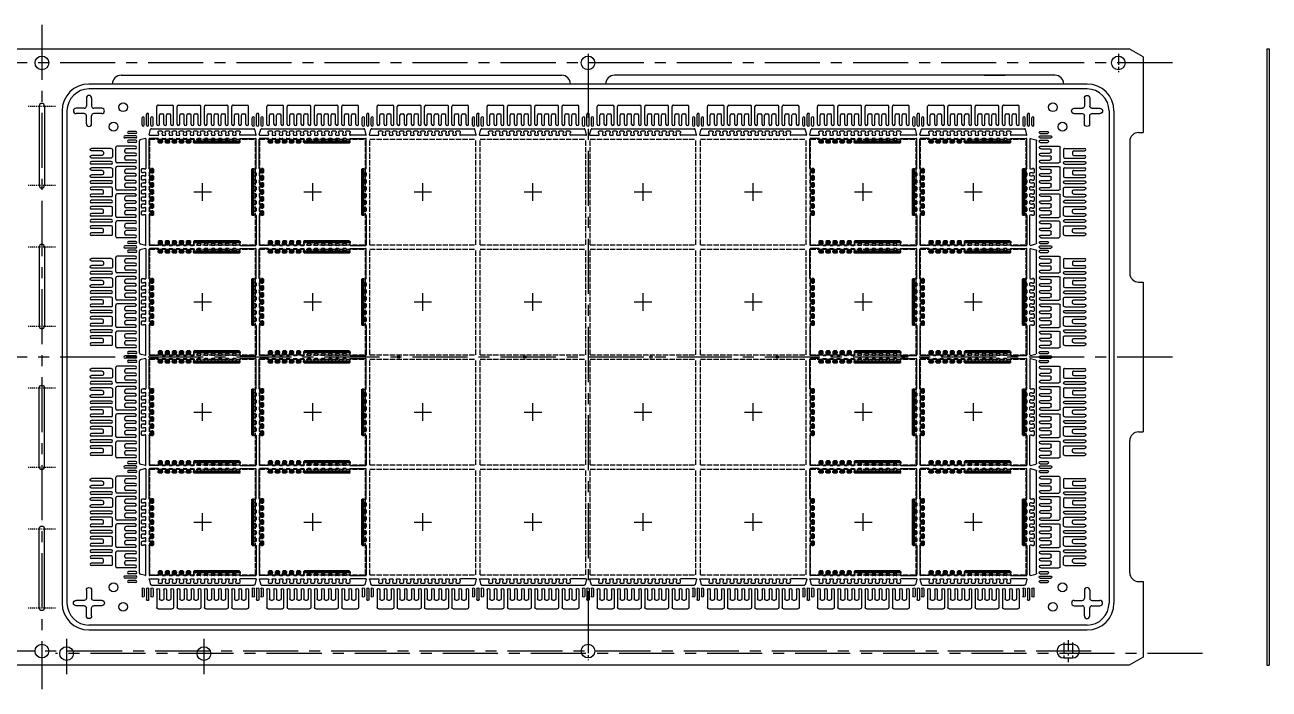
# Model space of a CAD drawing. Extents: x -46 to 252, y -27 to 158.
# Drawn here: x 111.2 to 252.5, y 70.8 to 146.3 of the extents above; entities that cross this region are included whole.
import ezdxf

# ---------------------------------------------------------------- set-up
doc = ezdxf.new("R2010")
doc.units = 0
for name, pattern in [('AM_ISO02W050', [7.5, 6, -1.5]), ('AXES', [2, 1.25, -0.25, 0.25, -0.25]), ('CONTINU', [0])]:
    doc.linetypes.add(name, pattern=pattern)
doc.layers.add('AXIS', color=4, linetype='AXES', lineweight=25)
doc.layers.add('NOTES', color=6, linetype='CONTINU', lineweight=25)
for name, color, linetype in [('bottom leadframe', 7, 'Continuous'), ('leadframe', 7, 'Continuous'), ('mold cavity', 45, 'Continuous'), ('Outline', 6, 'AM_ISO02W050'), ('silver', 9, 'Continuous'), ('top leadframe', 5, 'Continuous')]:
    doc.layers.add(name, color=color, linetype=linetype)

# ---------------------------------------------------------------- blocks, each defined once
blk = doc.blocks.new('slot')
at = {"layer": 'AXIS', "ltscale": 0.1}
for p, q in [((-1.55, 9.5), (1.55, 9.5)), ((-1.55, 0.5), (1.55, 0.5))]:
    blk.add_line(p, q, dxfattribs=at)
at = {"layer": 'leadframe'}
for p, q in [((-0.3, 9.5), (-0.3, 0.5)), ((0.3, 9.5), (0.3, 0.5))]:
    blk.add_line(p, q, dxfattribs=at)
for centre, start, end in [((0, 9.5), 0, 180), ((0, 0.5), 180, 0)]:
    blk.add_arc(centre, 0.3, start, end, dxfattribs=at)
blk = doc.blocks.new('leadframe outline')
for centre in [(-62, 33.41), (0, 33.41), (-122.2, -33.41), (-62, -33.41), (0, -33.41)]:
    blk.add_circle(centre, 0.775)
at = {"layer": 'AXIS', "ltscale": 5}
for p, q in [((0, -37.72), (0, 37.72)), ((-131.77, 33.68), (-1.55, 33.68)), ((-119.11, 33.41), (128.33, 33.41)), ((-128.33, 0), (128.33, 0)), ((-128.33, -33.41), (128.33, -33.41))]:
    blk.add_line(p, q, dxfattribs=at)
at = {"layer": 'AXIS', "ltscale": 50}
for p, q in [((-18.4, 32.01), (-18.4, 36.01)), ((-2.8, 32.02), (-2.8, 36.02))]:
    blk.add_line(p, q, dxfattribs=at)
at = {"layer": 'AXIS'}
for p, q in [((-117, 32.41), (-117, 34.41)), ((-116.5, 32.16), (-116.5, 34.66)), ((-116, 32.41), (-116, 34.41)), ((-62, 32.37), (-62, 34.45)), ((-122.2, -34.45), (-122.2, -32.37)), ((-62, -34.45), (-62, -32.37))]:
    blk.add_line(p, q, dxfattribs=at)
at = {"layer": 'bottom leadframe', "ltscale": 50}
for centre in [(-18.4, 33.68), (-2.8, 33.68)]:
    blk.add_circle(centre, 0.775, dxfattribs=at)
at = {"layer": 'leadframe', "ltscale": 50}
for p, q in [((-125, 34.1), (-123.44, 35)), ((-125, -34.1), (-123.44, -35))]:
    blk.add_line(p, q, dxfattribs=at)
at = {"layer": 'leadframe'}
for p, q in [((-125, 25.5), (-125, 34.1)), ((-123.44, 35), (123.44, 35)), ((-117, 34.19), (-116, 34.19)), ((-117, 32.64), (-116, 32.64)), ((-124.5, 25.5), (-125, 25.5)), ((-123.5, 24.5), (-123.5, 9.5)), ((-125, -8.5), (-125, 8.5)), ((-124.5, 8.5), (-125, 8.5)), ((-124.5, -8.5), (-125, -8.5)), ((-123.5, -24.5), (-123.5, -9.5)), ((-125, -34.1), (-125, -25.5)), ((-124.5, -25.5), (-125, -25.5)), ((123.27, -35), (-123.44, -35))]:
    blk.add_line(p, q, dxfattribs=at)
for centre, radius, start, end in [((-117, 33.41), 0.775, 90, 270), ((-116, 33.41), 0.775, 270, 90), ((-124.5, 24.5), 1, 0, 90), ((-124.5, 9.5), 1, 270, 0), ((-124.5, -9.5), 1, 0, 90), ((-124.5, -24.5), 1, 270, 360)]:
    blk.add_arc(centre, radius, start, end, dxfattribs=at)
blk = doc.blocks.new('asahi')
at = {"layer": 'mold cavity'}
for p, q in [((-53, 32), (-3, 32)), ((53, 32), (3, 32)), ((56.65, 31), (-56.65, 31)), ((56.65, 30.45), (-56.65, 30.45)), ((-59.7, 27.95), (-59.7, -27.95)), ((-59.15, 27.95), (-59.15, -27.95)), ((59.15, 27.95), (59.15, -27.95)), ((59.7, 27.95), (59.7, -27.95)), ((56.65, -30.45), (-56.65, -30.45)), ((-56.65, -31), (56.65, -31))]:
    blk.add_line(p, q, dxfattribs=at)
at = {"layer": 'mold cavity', "ltscale": 50}
for p, q in [((44.96, 32), (47.34, 32)), ((56.65, 30.45), (53.74, 30.45)), ((54, 31), (54, 31))]:
    blk.add_line(p, q, dxfattribs=at)
for centre, start, end in [((-53, 31), 90, 180), ((-3, 31), 0, 90), ((3, 31), 90, 180), ((53, 31), 0, 90)]:
    blk.add_arc(centre, 1, start, end, dxfattribs=at)
at = {"layer": 'mold cavity'}
for centre, radius, start, end in [((-56.65, 27.95), 3.05, 90, 180), ((-56.65, 27.95), 2.5, 90, 180), ((56.65, 27.95), 3.05, 0, 90), ((56.65, 27.95), 2.5, 0, 90), ((-56.65, -27.95), 3.05, 180, 270), ((-56.65, -27.95), 2.5, 180, 270), ((56.65, -27.95), 3.05, 270, 0), ((56.65, -27.95), 2.5, 270, 0)]:
    blk.add_arc(centre, radius, start, end, dxfattribs=at)
blk = doc.blocks.new('top fiducial')
at = {"layer": 'top leadframe', "ltscale": 50}
for p, q in [((1.16, 0.12), (-0.06, 0.12)), ((1.16, 0.62), (0.34, 0.62)), ((1.16, 0.38), (0.34, 0.38)), ((1.16, -0.12), (-0.06, -0.12)), ((1.16, -0.38), (0.34, -0.38)), ((1.16, -0.62), (0.34, -0.62))]:
    blk.add_line(p, q, dxfattribs=at)
for centre, start, end in [((-0.06, 0), 90, 270), ((0.34, 0.5), 90, 270), ((1.16, 0.5), 270, 90), ((1.16, 0), 270, 90), ((0.34, -0.5), 90, 270), ((1.16, -0.5), 270, 90)]:
    blk.add_arc(centre, 0.125, start, end, dxfattribs=at)
blk = doc.blocks.new('*U45')
at = {"layer": 'bottom leadframe', "ltscale": 50, "rotation": 270}
blk.add_blockref('top fiducial', (0, 1.15), dxfattribs=at)
blk = doc.blocks.new('*U46')
at = {"layer": 'bottom leadframe', "color": 0, "linetype": 'ByBlock', "lineweight": -2}
for p in [(0, 0), (12.5, 0), (25, 0), (37.5, 0), (50, 0), (62.5, 0), (75, 0), (87.5, 0)]:
    blk.add_blockref('*U45', p, dxfattribs=at)
at = {"layer": 'bottom leadframe', "color": 0, "linetype": 'ByBlock', "lineweight": -2, "transparency": 16777216}
blk.add_blockref('*U45', (100, 0), dxfattribs=at)
blk = doc.blocks.new('*U47')
at = {"layer": 'bottom leadframe', "ltscale": 50}
blk.add_blockref('top fiducial', (-0.65, 0), dxfattribs=at)
blk = doc.blocks.new('*U48')
at = {"layer": 'bottom leadframe', "color": 0, "linetype": 'ByBlock', "lineweight": -2}
for p in [(0, 0), (0, -12.5), (0, -25), (0, -37.5), (0, -50)]:
    blk.add_blockref('*U47', p, dxfattribs=at)
blk = doc.blocks.new('12x12 outline')
at = {"layer": 'AXIS', "ltscale": 50}
for p, q in [((0, -1.05), (0, 0.95)), ((-1, -0.05), (1, -0.05))]:
    blk.add_line(p, q, dxfattribs=at)
at = {"layer": 'Outline', "ltscale": 0.1}
for p, q in [((-6, -6.05), (-6, 5.95)), ((-6, 5.95), (6, 5.95)), ((6, -6.05), (6, 5.95)), ((-6, -6.05), (6, -6.05))]:
    blk.add_line(p, q, dxfattribs=at)
at = {"layer": 'top leadframe', "ltscale": 50}
blk.add_line((0, -0.05), (0, -0.05), dxfattribs=at)
blk = doc.blocks.new('*U55')
at = {"layer": 'leadframe', "ltscale": 50}
blk.add_blockref('12x12 outline', (0, 0.05), dxfattribs=at)
blk = doc.blocks.new('*U56')
at = {"layer": 'leadframe', "color": 0, "linetype": 'ByBlock', "lineweight": -2, "transparency": 16777216}
for p in [(0, 0), (12.5, 0), (25, 0), (37.5, 0), (50, 0), (62.5, 0), (75, 0), (87.5, 0), (0, -12.5), (12.5, -12.5), (25, -12.5), (37.5, -12.5), (50, -12.5), (62.5, -12.5), (75, -12.5), (87.5, -12.5), (0, -25), (12.5, -25), (25, -25), (37.5, -25), (50, -25), (62.5, -25), (75, -25), (87.5, -25), (0, -37.5), (12.5, -37.5), (25, -37.5), (37.5, -37.5), (50, -37.5), (62.5, -37.5), (75, -37.5), (87.5, -37.5)]:
    blk.add_blockref('*U55', p, dxfattribs=at)
blk = doc.blocks.new('external slots vertical A')
at = {"layer": 'top leadframe'}
for p, q in [((0, -1.2), (0, 1.2)), ((2.17, 1.35), (0.15, 1.35)), ((1, 0.7), (1, 0.9)), ((1, -0.1), (1, 0.1)), ((2.17, 1.05), (1.15, 1.05)), ((2.17, 0.55), (1.15, 0.55)), ((2.17, 0.25), (1.15, 0.25)), ((2.17, -1.35), (0.15, -1.35)), ((1, -0.9), (1, -0.7)), ((2.17, -0.25), (1.15, -0.25)), ((2.17, -0.55), (1.15, -0.55)), ((2.17, -1.05), (1.15, -1.05))]:
    blk.add_line(p, q, dxfattribs=at)
for centre, start, end in [((0.15, 1.2), 90, 180), ((1.15, 0.9), 90, 180), ((1.15, 0.7), 180, 270), ((1.15, 0.1), 90, 180), ((2.17, 1.2), 270, 90), ((2.17, 0.4), 270, 90), ((0.15, -1.2), 180, 270), ((1.15, -0.1), 180, 270), ((1.15, -0.7), 90, 180), ((1.15, -0.9), 180, 270), ((2.17, -0.4), 270, 90), ((2.17, -1.2), 270, 90)]:
    blk.add_arc(centre, 0.15, start, end, dxfattribs=at)
blk = doc.blocks.new('lead top horizhontal small')
at = {"layer": 'top leadframe'}
for p, q in [((-0.8, 0), (0.8, 0)), ((-0.95, -2.175), (-0.95, -0.15)), ((-0.65, -2.175), (-0.65, -1.15)), ((-0.5, -1), (-0.3, -1)), ((-0.15, -2.175), (-0.15, -1.15)), ((0.15, -2.175), (0.15, -1.15)), ((0.3, -1), (0.5, -1)), ((0.65, -2.175), (0.65, -1.15)), ((0.95, -2.175), (0.95, -0.15))]:
    blk.add_line(p, q, dxfattribs=at)
for centre, start, end in [((-0.8, -0.15), 90, 180), ((0.8, -0.15), 0, 90), ((-0.5, -1.15), 90, 180), ((-0.3, -1.15), 360, 90), ((0.3, -1.15), 90, 180), ((0.5, -1.15), 0, 90), ((-0.8, -2.175), 180, 0), ((0, -2.175), 180, 0), ((0.8, -2.175), 180, 0)]:
    blk.add_arc(centre, 0.15, start, end, dxfattribs=at)
blk = doc.blocks.new('lead top horizhontal new A')
at = {"layer": 'leadframe', "xscale": -1, "rotation": 180}
for p in [(-29.5, 6.7), (-21, 6.7)]:
    blk.add_blockref('lead top horizhontal small', p, dxfattribs=at)
at = {"layer": 'top leadframe', "ltscale": 50, "xscale": -1, "rotation": 270}
for p in [(-26.8, 6.7), (-23.7, 6.7)]:
    blk.add_blockref('external slots vertical A', p, dxfattribs=at)
blk = doc.blocks.new('lead top new 1')
at = {"layer": 'top leadframe', "ltscale": 50}
for p, q in [((0.01, 0.42), (0.11, 0.52)), ((0.01, 0.27), (0.01, 0.42)), ((0.05, 0.27), (0.01, 0.27)), ((0.05, 0.17), (0.05, 0.27)), ((0.08, 0.11), (0.08, 0.08)), ((0.11, 0.52), (0.41, 0.52)), ((0.41, 0.52), (0.51, 0.42)), ((0.45, 0.11), (0.45, 0.08)), ((0.48, 0.17), (0.48, 0.27)), ((0.51, 0.27), (0.48, 0.27)), ((0.51, 0.42), (0.51, 0.27))]:
    blk.add_line(p, q, dxfattribs=at)
for centre, start, end in [((0, 0.08), 270, 0), ((0, 0.11), 0, 51.3178), ((0.53, 0.11), 128.6822, 180), ((0.53, 0.08), 180, 270)]:
    blk.add_arc(centre, 0.08, start, end, dxfattribs=at)
blk = doc.blocks.new('lead top horizhontal 12x12')
at = {"layer": 'top leadframe', "ltscale": 50}
for p, q in [((-5.81, 0), (5.81, 0)), ((-6.02, -0.75), (-5.06, -0.75)), ((-4.53, -0.75), (-4.26, -0.75)), ((-3.73, -0.75), (-3.46, -0.75)), ((-2.93, -0.75), (-2.66, -0.75)), ((-2.13, -0.75), (-1.86, -0.75)), ((-1.33, -0.75), (-1.06, -0.75)), ((-0.53, -0.75), (-0.26, -0.75)), ((0.27, -0.75), (0.54, -0.75)), ((1.07, -0.75), (1.34, -0.75)), ((1.87, -0.75), (2.14, -0.75)), ((2.67, -0.75), (2.94, -0.75)), ((3.47, -0.75), (3.74, -0.75)), ((6.02, -0.75), (4.27, -0.75))]:
    blk.add_line(p, q, dxfattribs=at)
at = {"layer": 'top leadframe'}
for p, q in [((-6.07, -0.68), (-5.91, -0.07)), ((6.07, -0.68), (5.91, -0.07))]:
    blk.add_line(p, q, dxfattribs=at)
for centre, radius, start, end in [((-5.81, -0.1), 0.1, 90, 165), ((5.81, -0.1), 0.1, 15, 90), ((-6.02, -0.7), 0.05, 165, 270), ((6.02, -0.7), 0.05, 270, 15)]:
    blk.add_arc(centre, radius, start, end, dxfattribs=at)
at = {"layer": 'leadframe', "ltscale": 50}
for p in [(-5.06, -0.75), (-4.26, -0.75)]:
    blk.add_blockref('lead top new 1', p, dxfattribs=at)
at = {"layer": 'top leadframe', "ltscale": 50}
for p in [(-3.46, -0.75), (-2.66, -0.75), (-1.86, -0.75), (-1.06, -0.75), (-0.26, -0.75), (0.54, -0.75), (1.34, -0.75), (2.14, -0.75), (2.94, -0.75), (3.74, -0.75)]:
    blk.add_blockref('lead top new 1', p, dxfattribs=at)
blk = doc.blocks.new('*U49')
at = {"layer": 'leadframe'}
blk.add_blockref('lead top horizhontal 12x12', (0, -0.96), dxfattribs=at)
at = {"layer": 'top leadframe', "xscale": -1, "rotation": 180}
blk.add_blockref('lead top horizhontal new A', (25.25, 8.42), dxfattribs=at)
blk = doc.blocks.new('*U50')
at = {"layer": 'leadframe', "color": 0, "linetype": 'ByBlock', "lineweight": -2, "transparency": 16777216}
for p in [(0, 0), (12.5, 0), (25, 0), (37.5, 0), (50, 0), (62.5, 0), (75, 0), (87.5, 0)]:
    blk.add_blockref('*U49', p, dxfattribs=at)
blk = doc.blocks.new('lead top new 1 hor')
at = {"layer": 'bottom leadframe', "ltscale": 50}
for p, q in [((-0.07, 0.08), (-0.11, 0.08)), ((-0.11, 0.08), (-0.08, 0.08))]:
    blk.add_line(p, q, dxfattribs=at)
blk.add_arc((-0.11, 0), 0.08, 90, 141.3178, dxfattribs=at)
at = {"layer": 'top leadframe', "ltscale": 50}
for p, q in [((-0.52, 0.41), (-0.42, 0.51)), ((-0.52, 0.11), (-0.52, 0.41)), ((-0.42, 0.01), (-0.52, 0.11)), ((-0.42, 0.51), (-0.27, 0.51)), ((-0.27, 0.01), (-0.42, 0.01)), ((-0.27, 0.51), (-0.27, 0.48)), ((-0.17, 0.48), (-0.27, 0.48)), ((-0.17, 0.05), (-0.27, 0.05)), ((-0.27, 0.05), (-0.27, 0.01)), ((-0.11, 0.45), (-0.07, 0.45)), ((-0.11, 0.08), (-0.07, 0.08))]:
    blk.add_line(p, q, dxfattribs=at)
for centre, radius, start, end in [((-0.11, 0.53), 0.08, 218.6822, 270), ((-0.11, 0), 0.08, 90, 141.3178), ((-0.07, 0.52), 0.07, 270, 0), ((-0.07, 0.01), 0.07, 0, 90)]:
    blk.add_arc(centre, radius, start, end, dxfattribs=at)
blk = doc.blocks.new('silver on lead')
at = {"layer": 'silver', "ltscale": 50}
h = blk.add_hatch(dxfattribs=at)
h.set_pattern_fill('ANSI31', color=256, scale=0.025)
h.set_pattern_definition([(45, (1182.793325, -72.55297), (-0.056126601, 0.056126601), [])])
h.paths.add_polyline_path([(0.22, -0.11), (0.14, -0.03), (-0.14, -0.03), (-0.22, -0.11), (-0.22, -0.22), (-0.19, -0.22), (-0.19, -0.34, -0.196262), (-0.16, -0.41), (0.16, -0.41, -0.196262), (0.19, -0.34), (0.19, -0.22), (0.22, -0.22)])
for p, q in [((-0.14, -0.03), (-0.22, -0.11)), ((-0.22, -0.11), (-0.22, -0.22)), ((-0.22, -0.22), (-0.19, -0.22)), ((-0.19, -0.22), (-0.19, -0.34)), ((-0.16, -0.41), (0.16, -0.41)), ((-0.14, -0.03), (0.14, -0.03)), ((0.14, -0.03), (0.22, -0.11)), ((0.22, -0.22), (0.19, -0.22)), ((0.19, -0.22), (0.19, -0.34)), ((0.22, -0.11), (0.22, -0.22))]:
    blk.add_line(p, q, dxfattribs=at)
for centre, start, end in [((-0.26, -0.41), 0, 44.4153), ((0.26, -0.41), 135.5847, 180)]:
    blk.add_arc(centre, 0.105, start, end, dxfattribs=at)
blk = doc.blocks.new('power bar')
at = {"layer": 'leadframe', "ltscale": 50}
h = blk.add_hatch(dxfattribs=at)
h.set_pattern_fill('ANSI31', color=256, scale=0.025)
h.set_pattern_definition([(45, (178.85192, -110.24927), (-0.0561266, 0.0561266), [])])
h.paths.add_polyline_path([(2.62, -0.11), (2.54, -0.03), (-2.54, -0.03), (-2.62, -0.11), (-2.62, -0.23), (2.62, -0.23)])
for p, q in [((-2.54, -0.03), (-2.62, -0.11)), ((-2.62, -0.11), (-2.62, -0.23)), ((2.62, -0.23), (-2.62, -0.23)), ((2.54, -0.03), (-2.54, -0.03)), ((2.54, -0.03), (2.62, -0.11)), ((2.62, -0.11), (2.62, -0.23))]:
    blk.add_line(p, q, dxfattribs=at)
at = {"layer": 'top leadframe', "ltscale": 50}
for p, q in [((-2.55, 0), (-2.65, -0.1)), ((2.55, 0), (-2.55, 0)), ((2.55, 0), (2.65, -0.1)), ((-2.65, -0.1), (-2.65, -0.25)), ((-2.65, -0.25), (-2.61, -0.25)), ((-2.65, -0.25), (-2.61, -0.25)), ((-2.65, -0.25), (-2.61, -0.25)), ((-2.61, -0.35), (-2.61, -0.25)), ((-2.61, -0.25), (-2.61, -0.35)), ((-2.59, -0.41, 0), (-2.59, -0.44, 0)), ((-2.59, -0.41), (-2.59, -0.45)), ((-2.21, -0.41), (-2.21, -0.45)), ((-2.18, -0.32), (-2.18, -0.35)), ((-1.86, -0.52), (-2.15, -0.52)), ((-2.15, -0.28), (-1.86, -0.28)), ((-1.82, -0.35), (-1.82, -0.32)), ((-1.79, -0.41), (-1.79, -0.45)), ((-1.79, -0.41, 0), (-1.79, -0.44, 0)), ((-1.41, -0.41), (-1.41, -0.45)), ((-1.38, -0.32), (-1.38, -0.35)), ((-1.06, -0.52), (-1.35, -0.52)), ((-1.35, -0.28), (-1.06, -0.28)), ((-1.02, -0.35), (-1.02, -0.32)), ((-0.99, -0.41), (-0.99, -0.45)), ((-0.99, -0.41, 0), (-0.99, -0.44, 0)), ((-0.61, -0.41), (-0.61, -0.45)), ((-0.58, -0.32), (-0.58, -0.35)), ((-0.26, -0.52), (-0.55, -0.52)), ((-0.55, -0.28), (-0.26, -0.28)), ((-0.22, -0.35), (-0.22, -0.32)), ((-0.19, -0.41), (-0.19, -0.45)), ((-0.19, -0.41, 0), (-0.19, -0.44, 0)), ((0.19, -0.41), (0.19, -0.45)), ((0.22, -0.32), (0.22, -0.35)), ((0.54, -0.52), (0.25, -0.52)), ((0.25, -0.28), (0.54, -0.28)), ((0.58, -0.35), (0.58, -0.32)), ((0.61, -0.41), (0.61, -0.45)), ((0.61, -0.41, 0), (0.61, -0.44, 0)), ((0.99, -0.41), (0.99, -0.45)), ((1.02, -0.32), (1.02, -0.35)), ((1.34, -0.52), (1.05, -0.52)), ((1.05, -0.28), (1.34, -0.28)), ((1.38, -0.35), (1.38, -0.32)), ((1.41, -0.41), (1.41, -0.45)), ((1.41, -0.41, 0), (1.41, -0.44, 0)), ((1.79, -0.41), (1.79, -0.45)), ((1.82, -0.32), (1.82, -0.35)), ((2.14, -0.52), (1.85, -0.52)), ((1.85, -0.28), (2.14, -0.28)), ((2.18, -0.35), (2.18, -0.32)), ((2.21, -0.41), (2.21, -0.45)), ((2.21, -0.41, 0), (2.21, -0.44, 0)), ((2.59, -0.41), (2.59, -0.45, 0)), ((2.65, -0.25), (2.61, -0.25)), ((2.65, -0.25), (2.61, -0.25)), ((2.61, -0.25), (2.61, -0.35)), ((2.65, -0.1), (2.65, -0.25))]:
    blk.add_line(p, q, dxfattribs=at)
for centre, radius, start, end in [((-2.66, -0.45), 0.07, 270, 0), ((-2.66, -0.41), 0.08, 0, 51.3178), ((-2.14, -0.41), 0.08, 128.6822, 180), ((-2.15, -0.45), 0.07, 180, 270), ((-2.15, -0.32), 0.04, 90, 180), ((-1.86, -0.32), 0.04, 0, 90), ((-1.86, -0.45), 0.07, 270, 0), ((-1.86, -0.41, 0), 0.08, 0, 51.3178), ((-1.34, -0.41), 0.08, 128.6822, 180), ((-1.35, -0.45), 0.07, 180, 270), ((-1.35, -0.32), 0.04, 90, 180), ((-1.06, -0.32), 0.04, 0, 90), ((-1.06, -0.45), 0.07, 270, 0), ((-1.06, -0.41, 0), 0.08, 0, 51.3178), ((-0.54, -0.41), 0.08, 128.6822, 180), ((-0.55, -0.45), 0.07, 180, 270), ((-0.55, -0.32), 0.04, 90, 180), ((-0.26, -0.32), 0.04, 0, 90), ((-0.26, -0.45), 0.07, 270, 0), ((-0.26, -0.41, 0), 0.08, 0, 51.3178), ((0.26, -0.41), 0.08, 128.6822, 180), ((0.25, -0.45), 0.07, 180, 270), ((0.25, -0.32), 0.04, 90, 180), ((0.54, -0.32), 0.04, 0, 90), ((0.54, -0.45), 0.07, 270, 0), ((0.54, -0.41, 0), 0.08, 0, 51.3178), ((1.06, -0.41), 0.08, 128.6822, 180), ((1.05, -0.45), 0.07, 180, 270), ((1.05, -0.32), 0.04, 90, 180), ((1.34, -0.32), 0.04, 0, 90), ((1.34, -0.45), 0.07, 270, 0), ((1.34, -0.41, 0), 0.08, 0, 51.3178), ((1.86, -0.41), 0.08, 128.6822, 180), ((1.85, -0.45), 0.07, 180, 270), ((1.85, -0.32), 0.04, 90, 180), ((2.14, -0.32), 0.04, 0, 90), ((2.14, -0.45), 0.07, 270, 0), ((2.14, -0.41, 0), 0.08, 0, 51.3178), ((2.66, -0.41), 0.08, 128.6822, 180), ((2.66, -0.45), 0.07, 180, 270)]:
    blk.add_arc(centre, radius, start, end, dxfattribs=at)
blk = doc.blocks.new('leadframe top 12x12')
at = {"layer": 'top leadframe', "ltscale": 50}
for p, q in [((-6.07, 2.65), (-6.07, 6)), ((-5.05, 6.07), (-6, 6.07)), ((-4.55, 6.07), (-4.25, 6.07)), ((-3.75, 6.07), (-3.45, 6.07)), ((-2.95, 6.07), (-2.66, 6.07)), ((-2.15, 6.07), (-1.85, 6.07)), ((-1.35, 6.07), (-1.06, 6.07)), ((4.26, 6.07), (6, 6.07)), ((6.07, 2.65), (6.07, 6)), ((-6.07, 2.15), (-6.07, 1.85)), ((-6.07, 1.35), (-6.07, 1.05)), ((-6.07, 0.55), (-6.07, 0.25)), ((-6.07, -0.25), (-6.07, -0.55)), ((-6.07, -1.06), (-6.07, -1.35)), ((-6.07, -1.85), (-6.07, -2.15)), ((-6.07, -2.66), (-6.07, -6)), ((6.07, -2.66), (6.07, -6)), ((-5.05, -6.07), (-6, -6.07)), ((-4.55, -6.07), (-4.25, -6.07)), ((-3.75, -6.07), (-3.45, -6.07)), ((-2.95, -6.07), (-2.66, -6.07)), ((-2.15, -6.07), (-1.85, -6.07)), ((-1.35, -6.07), (-1.06, -6.07)), ((4.26, -6.07), (6, -6.07))]:
    blk.add_line(p, q, dxfattribs=at)
for centre, start, end in [((-6, 6), 90, 180), ((6, 6), 359.9691, 90.0309), ((-6, -6), 180, 270), ((6, -6), 269.9691, 0.0309)]:
    blk.add_arc(centre, 0.0725, start, end, dxfattribs=at)
at = {"layer": 'AXIS', "rotation": 90}
for p in [(-4.54, 6.07), (-3.74, 6.07), (-2.94, 6.07), (-2.14, 6.07), (-1.34, 6.07)]:
    blk.add_blockref('lead top new 1 hor', p, dxfattribs=at)
at = {"layer": 'AXIS', "xscale": -1}
for p in [(-6.07, 2.14), (-6.07, 1.34), (-6.07, 0.54), (-6.07, -0.26), (-6.07, -1.06), (-6.07, -1.86), (-6.07, -2.66)]:
    blk.add_blockref('lead top new 1 hor', p, dxfattribs=at)
at = {"layer": 'AXIS', "xscale": -1.000000000000003, "rotation": 90}
for p in [(-4.54, -6.07), (-3.74, -6.07), (-2.94, -6.07), (-2.14, -6.07), (-1.34, -6.07)]:
    blk.add_blockref('lead top new 1 hor', p, dxfattribs=at)
at = {"layer": 'silver', "xscale": -1, "rotation": 180}
for p in [(-4.8, 5.55), (-4, 5.55), (-3.2, 5.55), (-2.4, 5.55), (-1.6, 5.55)]:
    blk.add_blockref('silver on lead', p, dxfattribs=at)
at = {"layer": 'silver', "rotation": 270}
for p in [(-5.55, 2.4), (-5.55, 1.6), (-5.55, 0.8), (-5.55, 0), (-5.55, -0.8), (-5.55, -1.6), (-5.55, -2.4)]:
    blk.add_blockref('silver on lead', p, dxfattribs=at)
at = {"layer": 'silver'}
for p in [(-4.8, -5.55), (-4, -5.55), (-3.2, -5.55), (-2.4, -5.55), (-1.6, -5.55)]:
    blk.add_blockref('silver on lead', p, dxfattribs=at)
at = {"layer": 'top leadframe', "xscale": -1, "rotation": 180}
blk.add_blockref('power bar', (1.6, 5.55), dxfattribs=at)
at = {"layer": 'top leadframe', "rotation": 90}
blk.add_blockref('power bar', (5.55, 0), dxfattribs=at)
at = {"layer": 'top leadframe'}
blk.add_blockref('power bar', (1.6, -5.55), dxfattribs=at)
blk = doc.blocks.new('*U57')
at = {"layer": 'leadframe'}
blk.add_blockref('lead top horizhontal 12x12', (0, -0.96), dxfattribs=at)
at = {"layer": 'top leadframe', "xscale": -1, "rotation": 180}
blk.add_blockref('lead top horizhontal new A', (25.25, 8.42), dxfattribs=at)
blk = doc.blocks.new('*U58')
at = {"layer": 'leadframe', "color": 0, "linetype": 'ByBlock', "lineweight": -2, "transparency": 16777216}
for p in [(0, 0), (12.5, 0), (25, 0), (37.5, 0), (50, 0), (62.5, 0), (75, 0), (87.5, 0)]:
    blk.add_blockref('*U57', p, dxfattribs=at)
blk = doc.blocks.new('*U51')
at = {"layer": 'bottom leadframe', "ltscale": 50, "rotation": 270}
blk.add_blockref('top fiducial', (0, 1.15), dxfattribs=at)
blk = doc.blocks.new('*U52')
at = {"layer": 'bottom leadframe', "color": 0, "linetype": 'ByBlock', "lineweight": -2}
for p in [(0, 0), (12.5, 0), (25, 0), (37.5, 0), (50, 0), (62.5, 0), (75, 0), (87.5, 0)]:
    blk.add_blockref('*U51', p, dxfattribs=at)
at = {"layer": 'bottom leadframe', "color": 0, "linetype": 'ByBlock', "lineweight": -2, "transparency": 16777216}
blk.add_blockref('*U51', (100, 0), dxfattribs=at)
blk = doc.blocks.new('*U53')
at = {"layer": 'bottom leadframe', "ltscale": 50}
blk.add_blockref('top fiducial', (-0.65, 0), dxfattribs=at)
blk = doc.blocks.new('*U54')
at = {"layer": 'bottom leadframe', "color": 0, "linetype": 'ByBlock', "lineweight": -2}
for p in [(0, 0), (0, -12.5), (0, -25), (0, -37.5), (0, -50)]:
    blk.add_blockref('*U53', p, dxfattribs=at)
blk = doc.blocks.new('top external slot corner')
at = {"layer": 'top leadframe'}
for p, q in [((-0.3, -0.35), (-0.3, -1.2625)), ((0.3, -0.35), (0.3, -1.2625)), ((-0.55, -1.5125), (-1.4625, -1.5125)), ((-0.55, -2.1125), (-1.4625, -2.1125)), ((-0.3, -3.275), (-0.3, -2.3625)), ((0.3, -3.275), (0.3, -2.3625)), ((1.4625, -1.5125), (0.55, -1.5125)), ((1.4625, -2.1125), (0.55, -2.1125))]:
    blk.add_line(p, q, dxfattribs=at)
for centre, radius, start, end in [((-0.55, -1.2625), 0.25, 270, 0), ((0, -0.35), 0.3, 0, 180), ((0.55, -1.2625), 0.25, 180, 270), ((-1.4625, -1.8125), 0.3, 90, 270), ((-0.55, -2.3625), 0.25, 360, 90), ((0.55, -2.3625), 0.25, 90, 180), ((1.4625, -1.8125), 0.3, 270, 90), ((0, -3.275), 0.3, 180, 0)]:
    blk.add_arc(centre, radius, start, end, dxfattribs=at)
blk = doc.blocks.new('external slots vertical B')
at = {"layer": 'NOTES'}
blk.add_line((-0.15, 0.55), (-2.375, 0.55), dxfattribs=at)
at = {"layer": 'top leadframe'}
for p, q in [((-0.15, 0.55), (-2.375, 0.55)), ((-1.15, 0.25), (-2.375, 0.25)), ((-1, -0.1), (-1, 0.1)), ((0, -0.4), (0, 0.4)), ((-1.15, -0.25), (-2.375, -0.25)), ((-0.15, -0.55), (-2.375, -0.55))]:
    blk.add_line(p, q, dxfattribs=at)
for centre, start, end in [((-2.375, 0.4), 90, 270), ((-1.15, 0.1), 0, 90), ((-0.15, 0.4), 0, 90), ((-2.375, -0.4), 90, 270), ((-1.15, -0.1), 270, 0), ((-0.15, -0.4), 270, 0)]:
    blk.add_arc(centre, 0.15, start, end, dxfattribs=at)
blk = doc.blocks.new('external slots vertical C')
at = {"layer": 'top leadframe'}
for p, q in [((-0.15, 0.19), (-2.38, 0.19)), ((-0.15, -0.11), (-2.38, -0.11))]:
    blk.add_line(p, q, dxfattribs=at)
for centre, start, end in [((-2.38, 0.04), 90, 270), ((-0.15, 0.04), 270, 90)]:
    blk.add_arc(centre, 0.15, start, end, dxfattribs=at)
blk = doc.blocks.new('external slots vertical')
at = {"layer": 'AXIS', "xscale": -1, "rotation": 180}
for p in [(-37.79, 124.5), (-37.79, 122.3)]:
    blk.add_blockref('external slots vertical B', p, dxfattribs=at)
at = {"layer": 'AXIS'}
for name, p in [('external slots vertical C', (-37.79, 123.36)), ('external slots vertical A', (-37.39, 121.65)), ('external slots vertical C', (-37.79, 121.16)), ('external slots vertical B', (-37.79, 120.1)), ('external slots vertical C', (-37.79, 118.96)), ('external slots vertical A', (-37.39, 118.55)), ('external slots vertical B', (-37.79, 117.9)), ('external slots vertical C', (-37.79, 116.76)), ('external slots vertical B', (-37.79, 115.7))]:
    blk.add_blockref(name, p, dxfattribs=at)
at = {"layer": 'leadframe', "ltscale": 50, "rotation": 90}
for p in [(-37.39, 124.35), (-37.39, 115.85)]:
    blk.add_blockref('lead top horizhontal small', p, dxfattribs=at)
blk = doc.blocks.new('leadframe top 12x12 vertical')
at = {"layer": 'top leadframe', "ltscale": 50}
for p, q in [((0, -5.81), (0, 5.81)), ((0.75, 6.02), (0.75, 2.67)), ((0.75, 1.87), (0.75, 2.14)), ((0.75, 1.07), (0.75, 1.34)), ((0.75, 0.27), (0.75, 0.54)), ((0.75, -0.53), (0.75, -0.26)), ((0.75, -1.33), (0.75, -1.06)), ((0.75, -2.13), (0.75, -1.86)), ((0.75, -6.02), (0.75, -2.66))]:
    blk.add_line(p, q, dxfattribs=at)
at = {"layer": 'top leadframe'}
for p, q in [((0.68, 6.07), (0.07, 5.91)), ((0.68, -6.07), (0.07, -5.91))]:
    blk.add_line(p, q, dxfattribs=at)
for centre, radius, start, end in [((0.1, 5.81), 0.1, 105, 180), ((0.7, 6.02), 0.05, 0, 105), ((0.1, -5.81), 0.1, 180, 255), ((0.7, -6.02), 0.05, 255, 360)]:
    blk.add_arc(centre, radius, start, end, dxfattribs=at)
at = {"layer": 'top leadframe', "ltscale": 50, "rotation": 90.00000000000003}
for p in [(0.75, 2.14), (0.75, 1.34), (0.75, 0.54), (0.75, -0.26), (0.75, -1.06), (0.75, -1.86), (0.75, -2.66)]:
    blk.add_blockref('lead top new 1', p, dxfattribs=at)
blk = doc.blocks.new('*U128')
at = {"layer": 'leadframe'}
blk.add_blockref('leadframe top 12x12 vertical', (2.42, 0), dxfattribs=at)
at = {"layer": 'top leadframe'}
blk.add_blockref('external slots vertical', (37.15, -120.1), dxfattribs=at)
blk = doc.blocks.new('*U129')
at = {"layer": 'leadframe', "color": 0, "linetype": 'ByBlock', "lineweight": -2, "transparency": 16777216}
for p in [(0, 37.5), (0, 25), (0, 12.5), (0, 0)]:
    blk.add_blockref('*U128', p, dxfattribs=at)
blk = doc.blocks.new('*U126')
at = {"layer": 'leadframe'}
blk.add_blockref('leadframe top 12x12 vertical', (2.42, 0), dxfattribs=at)
at = {"layer": 'top leadframe'}
blk.add_blockref('external slots vertical', (37.15, -120.1), dxfattribs=at)
blk = doc.blocks.new('*U127')
at = {"layer": 'leadframe', "color": 0, "linetype": 'ByBlock', "lineweight": -2, "transparency": 16777216}
for p in [(0, 37.5), (0, 25), (0, 12.5), (0, 0)]:
    blk.add_blockref('*U126', p, dxfattribs=at)

msp = doc.modelspace()

# ---------------------------------------------------------------- linework, layer by layer
at = {"layer": 'AXIS', "ltscale": 5}
msp.add_line((175.14, 141.97), (175.14, 75.15), dxfattribs=at)
at = {"layer": 'leadframe'}
msp.add_line((252.2, 143.56), (252.2, 73.56), dxfattribs=at)
at = {"layer": 'leadframe', "ltscale": 50}
for p, q in [((252.2, 143.56), (252.46, 143.56)), ((252.46, 143.56), (252.46, 73.56)), ((252.2, 73.56), (252.46, 73.56))]:
    msp.add_line(p, q, dxfattribs=at)
at = {"layer": 'top leadframe', "ltscale": 50}
for centre, radius in [((122.37, 136.93), 0.5), ((227.91, 136.93), 0.5), ((121.28, 134.72), 0.5), ((229, 134.72), 0.5), ((153.65, 108.56), 0.14), ((167.97, 108.56), 0.14), ((182.3, 108.56), 0.14), ((196.62, 108.56), 0.14), ((210.95, 108.56), 0.14), ((121.28, 82.4), 0.5), ((229, 82.4), 0.5), ((122.37, 80.19), 0.5), ((227.91, 80.19), 0.5)]:
    msp.add_circle(centre, radius, dxfattribs=at)

# ---------------------------------------------------------------- block references
at = {"layer": 'bottom leadframe', "ltscale": 50}
msp.add_blockref('top external slot corner', (118.49, 138.32), dxfattribs=at)
at = {"layer": 'bottom leadframe', "ltscale": 50, "xscale": -1}
msp.add_blockref('top external slot corner', (231.79, 138.32), dxfattribs=at)
at = {"layer": 'bottom leadframe'}
for name, p in [('*U46', (125.14, 134.9)), ('*U48', (123.3, 133.56))]:
    msp.add_blockref(name, p, dxfattribs=at)
at = {"layer": 'bottom leadframe', "xscale": -1}
msp.add_blockref('*U54', (226.97, 133.56), dxfattribs=at)
at = {"layer": 'bottom leadframe', "ltscale": 50, "xscale": -1, "rotation": 180}
msp.add_blockref('top external slot corner', (118.49, 78.8), dxfattribs=at)
at = {"layer": 'bottom leadframe', "xscale": -1, "rotation": 180}
msp.add_blockref('*U52', (125.14, 82.22), dxfattribs=at)
at = {"layer": 'bottom leadframe', "ltscale": 50, "rotation": 180}
msp.add_blockref('top external slot corner', (231.79, 78.8), dxfattribs=at)
at = {"layer": 'leadframe', "rotation": 180}
msp.add_blockref('leadframe outline', (113.14, 108.56), dxfattribs=at)
at = {"layer": 'leadframe'}
for name, p in [('slot', (113.14, 127.56)), ('*U50', (131.39, 135.45)), ('*U129', (121.79, 89.81)), ('leadframe top 12x12', (131.39, 127.31)), ('*U56', (131.39, 127.31)), ('leadframe top 12x12', (143.89, 127.31)), ('leadframe top 12x12', (206.39, 127.31)), ('leadframe top 12x12', (218.89, 127.31)), ('slot', (113.14, 111.56)), ('leadframe top 12x12', (131.39, 114.81)), ('leadframe top 12x12', (143.89, 114.81)), ('leadframe top 12x12', (206.39, 114.81)), ('leadframe top 12x12', (218.89, 114.81)), ('leadframe top 12x12', (131.39, 102.31)), ('leadframe top 12x12', (143.89, 102.31)), ('leadframe top 12x12', (206.39, 102.31)), ('leadframe top 12x12', (218.89, 102.31)), ('leadframe top 12x12', (131.39, 89.81)), ('leadframe top 12x12', (143.89, 89.81)), ('leadframe top 12x12', (206.39, 89.81)), ('leadframe top 12x12', (218.89, 89.81))]:
    msp.add_blockref(name, p, dxfattribs=at)
at = {"layer": 'leadframe', "xscale": -1}
msp.add_blockref('*U127', (228.48, 89.81), dxfattribs=at)
at = {"layer": 'leadframe', "xscale": -1, "rotation": 180}
for name, p in [('slot', (113.14, 105.56)), ('slot', (113.14, 89.56)), ('*U58', (131.39, 81.67))]:
    msp.add_blockref(name, p, dxfattribs=at)
at = {"layer": 'mold cavity'}
msp.add_blockref('asahi', (175.14, 108.56), dxfattribs=at)

doc.saveas('drawing.dxf')
